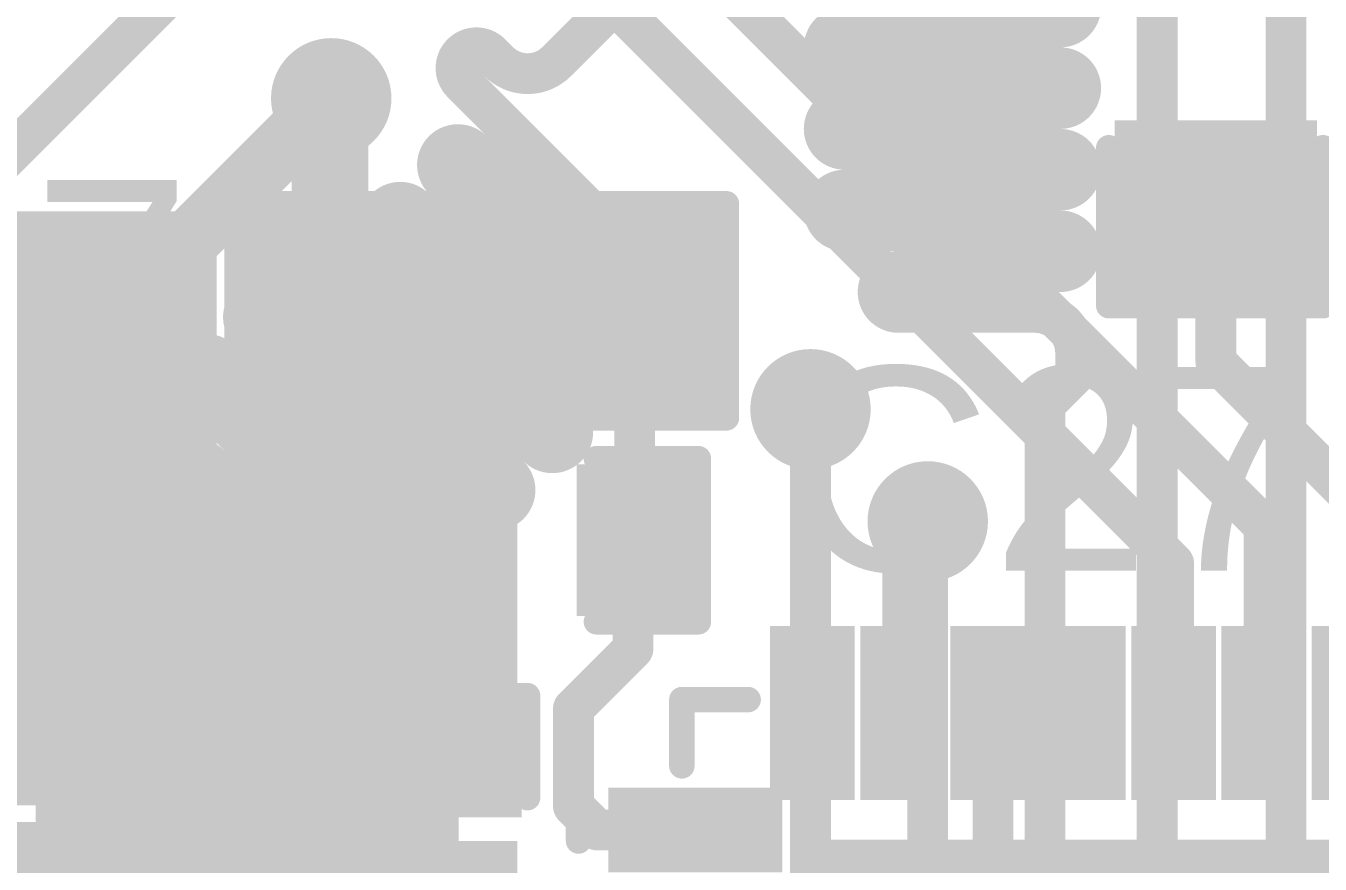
# Model space of a CAD drawing. Header units: millimetres. Extents: x -0.43 to 2.06, y -0.4 to 2.49.
# Drawn here: x 0.5691 to 0.823, y 1.8188 to 1.9832 of the extents above; entities that cross this region are included whole.
import ezdxf

# ---------------------------------------------------------------- set-up
doc = ezdxf.new("R2010")
doc.units = ezdxf.units.MM
doc.header["$MEASUREMENT"] = 0
for name, color, linetype in [('BottomLayer', 5, 'Continuous'), ('TopLayer', 1, 'Continuous'), ('TopOverlay', 2, 'Continuous'), ('TopPaste', 8, 'Continuous'), ('TopSolder', 216, 'Continuous'), ('ViaHoleLayer', 16, 'Continuous')]:
    doc.layers.add(name, color=color, linetype=linetype)
doc.styles.add('Arial', font='', dxfattribs={"height": 0.2})
doc.styles.get('Arial').set_extended_font_data('Arial')

# ---------------------------------------------------------------- blocks, each defined once
blk = doc.blocks.new('QFN_28_EP_4X4__55')
at = {"layer": 'TopLayer'}
for points in [[(-0.04882, 0.08919), (-0.04882, 0.06301), (-0.05748, 0.06301), (-0.05748, 0.08919)], [(-0.0311, 0.08919), (-0.0311, 0.06301), (-0.03976, 0.06301), (-0.03976, 0.08919)], [(-0.01339, 0.08919), (-0.01339, 0.06301), (-0.02205, 0.06301), (-0.02205, 0.08919)], [(0.00433, 0.08919), (0.00433, 0.06301), (-0.00433, 0.06301), (-0.00433, 0.08919)], [(0.02205, 0.08919), (0.02205, 0.06301), (0.01339, 0.06301), (0.01339, 0.08919)], [(0.03976, 0.08919), (0.03976, 0.06301), (0.0311, 0.06301), (0.0311, 0.08919)], [(0.05748, 0.08919), (0.05748, 0.06301), (0.04882, 0.06301), (0.04882, 0.08919)], [(-0.08919, 0.05748), (-0.06301, 0.05748), (-0.06301, 0.04882), (-0.08919, 0.04882)], [(0.06301, 0.05748), (0.08919, 0.05748), (0.08919, 0.04882), (0.06301, 0.04882)], [(-0.04724, -0.04724), (-0.04724, 0.04724), (0.04724, 0.04724), (0.04724, -0.04724)], [(-0.08919, 0.03976), (-0.06301, 0.03976), (-0.06301, 0.0311), (-0.08919, 0.0311)], [(0.06301, 0.03976), (0.08919, 0.03976), (0.08919, 0.0311), (0.06301, 0.0311)], [(-0.08919, 0.02205), (-0.06301, 0.02205), (-0.06301, 0.01339), (-0.08919, 0.01339)], [(0.06301, 0.02205), (0.08919, 0.02205), (0.08919, 0.01339), (0.06301, 0.01339)], [(-0.08919, 0.00433), (-0.06301, 0.00433), (-0.06301, -0.00433), (-0.08919, -0.00433)], [(0.06301, 0.00433), (0.08919, 0.00433), (0.08919, -0.00433), (0.06301, -0.00433)], [(-0.08919, -0.01339), (-0.06301, -0.01339), (-0.06301, -0.02205), (-0.08919, -0.02205)], [(0.06301, -0.01339), (0.08919, -0.01339), (0.08919, -0.02205), (0.06301, -0.02205)], [(-0.08919, -0.0311), (-0.06301, -0.0311), (-0.06301, -0.03976), (-0.08919, -0.03976)], [(0.06301, -0.0311), (0.08919, -0.0311), (0.08919, -0.03976), (0.06301, -0.03976)], [(-0.08919, -0.04882), (-0.06301, -0.04882), (-0.06301, -0.05748), (-0.08919, -0.05748)], [(0.06301, -0.04882), (0.08919, -0.04882), (0.08919, -0.05748), (0.06301, -0.05748)], [(-0.05748, -0.08919), (-0.05748, -0.06301), (-0.04882, -0.06301), (-0.04882, -0.08919)], [(-0.03976, -0.08919), (-0.03976, -0.06301), (-0.0311, -0.06301), (-0.0311, -0.08919)], [(-0.02205, -0.08919), (-0.02205, -0.06301), (-0.01339, -0.06301), (-0.01339, -0.08919)], [(-0.00433, -0.08919), (-0.00433, -0.06301), (0.00433, -0.06301), (0.00433, -0.08919)], [(0.01339, -0.08919), (0.01339, -0.06301), (0.02205, -0.06301), (0.02205, -0.08919)], [(0.0311, -0.08919), (0.0311, -0.06301), (0.03976, -0.06301), (0.03976, -0.08919)], [(0.04882, -0.08919), (0.04882, -0.06301), (0.05748, -0.06301), (0.05748, -0.08919)]]:
    blk.add_hatch(color=1, dxfattribs=at).paths.add_polyline_path(points)
at = {"layer": 'TopPaste'}
for points in [[(-0.04882, 0.08919), (-0.04882, 0.06301), (-0.05748, 0.06301), (-0.05748, 0.08919)], [(-0.0311, 0.08919), (-0.0311, 0.06301), (-0.03976, 0.06301), (-0.03976, 0.08919)], [(-0.01339, 0.08919), (-0.01339, 0.06301), (-0.02205, 0.06301), (-0.02205, 0.08919)], [(0.00433, 0.08919), (0.00433, 0.06301), (-0.00433, 0.06301), (-0.00433, 0.08919)], [(0.02205, 0.08919), (0.02205, 0.06301), (0.01339, 0.06301), (0.01339, 0.08919)], [(0.03976, 0.08919), (0.03976, 0.06301), (0.0311, 0.06301), (0.0311, 0.08919)], [(0.05748, 0.08919), (0.05748, 0.06301), (0.04882, 0.06301), (0.04882, 0.08919)], [(-0.08919, 0.05748), (-0.06301, 0.05748), (-0.06301, 0.04882), (-0.08919, 0.04882)], [(0.06301, 0.05748), (0.08919, 0.05748), (0.08919, 0.04882), (0.06301, 0.04882)], [(-0.04724, -0.04724), (-0.04724, 0.04724), (0.04724, 0.04724), (0.04724, -0.04724)], [(-0.08919, 0.03976), (-0.06301, 0.03976), (-0.06301, 0.0311), (-0.08919, 0.0311)], [(0.06301, 0.03976), (0.08919, 0.03976), (0.08919, 0.0311), (0.06301, 0.0311)], [(-0.08919, 0.02205), (-0.06301, 0.02205), (-0.06301, 0.01339), (-0.08919, 0.01339)], [(0.06301, 0.02205), (0.08919, 0.02205), (0.08919, 0.01339), (0.06301, 0.01339)], [(-0.08919, 0.00433), (-0.06301, 0.00433), (-0.06301, -0.00433), (-0.08919, -0.00433)], [(0.06301, 0.00433), (0.08919, 0.00433), (0.08919, -0.00433), (0.06301, -0.00433)], [(-0.08919, -0.01339), (-0.06301, -0.01339), (-0.06301, -0.02205), (-0.08919, -0.02205)], [(0.06301, -0.01339), (0.08919, -0.01339), (0.08919, -0.02205), (0.06301, -0.02205)], [(-0.08919, -0.0311), (-0.06301, -0.0311), (-0.06301, -0.03976), (-0.08919, -0.03976)], [(0.06301, -0.0311), (0.08919, -0.0311), (0.08919, -0.03976), (0.06301, -0.03976)], [(-0.08919, -0.04882), (-0.06301, -0.04882), (-0.06301, -0.05748), (-0.08919, -0.05748)], [(0.06301, -0.04882), (0.08919, -0.04882), (0.08919, -0.05748), (0.06301, -0.05748)], [(-0.05748, -0.08919), (-0.05748, -0.06301), (-0.04882, -0.06301), (-0.04882, -0.08919)], [(-0.03976, -0.08919), (-0.03976, -0.06301), (-0.0311, -0.06301), (-0.0311, -0.08919)], [(-0.02205, -0.08919), (-0.02205, -0.06301), (-0.01339, -0.06301), (-0.01339, -0.08919)], [(-0.00433, -0.08919), (-0.00433, -0.06301), (0.00433, -0.06301), (0.00433, -0.08919)], [(0.01339, -0.08919), (0.01339, -0.06301), (0.02205, -0.06301), (0.02205, -0.08919)], [(0.0311, -0.08919), (0.0311, -0.06301), (0.03976, -0.06301), (0.03976, -0.08919)], [(0.04882, -0.08919), (0.04882, -0.06301), (0.05748, -0.06301), (0.05748, -0.08919)]]:
    blk.add_hatch(color=8, dxfattribs=at).paths.add_polyline_path(points)
at = {"layer": 'TopSolder'}
for points in [[(-0.04482, 0.09319), (-0.04482, 0.05901), (-0.06148, 0.05901), (-0.06148, 0.09319)], [(-0.0271, 0.09319), (-0.0271, 0.05901), (-0.04376, 0.05901), (-0.04376, 0.09319)], [(-0.00939, 0.09319), (-0.00939, 0.05901), (-0.02605, 0.05901), (-0.02605, 0.09319)], [(0.00833, 0.09319), (0.00833, 0.05901), (-0.00833, 0.05901), (-0.00833, 0.09319)], [(0.02605, 0.09319), (0.02605, 0.05901), (0.00939, 0.05901), (0.00939, 0.09319)], [(0.04376, 0.09319), (0.04376, 0.05901), (0.0271, 0.05901), (0.0271, 0.09319)], [(0.06148, 0.09319), (0.06148, 0.05901), (0.04482, 0.05901), (0.04482, 0.09319)], [(-0.09319, 0.06148), (-0.05901, 0.06148), (-0.05901, 0.04482), (-0.09319, 0.04482)], [(0.05901, 0.06148), (0.09319, 0.06148), (0.09319, 0.04482), (0.05901, 0.04482)], [(-0.05124, -0.05124), (-0.05124, 0.05124), (0.05124, 0.05124), (0.05124, -0.05124)], [(-0.09319, 0.04376), (-0.05901, 0.04376), (-0.05901, 0.0271), (-0.09319, 0.0271)], [(0.05901, 0.04376), (0.09319, 0.04376), (0.09319, 0.0271), (0.05901, 0.0271)], [(-0.09319, 0.02605), (-0.05901, 0.02605), (-0.05901, 0.00939), (-0.09319, 0.00939)], [(0.05901, 0.02605), (0.09319, 0.02605), (0.09319, 0.00939), (0.05901, 0.00939)], [(-0.09319, 0.00833), (-0.05901, 0.00833), (-0.05901, -0.00833), (-0.09319, -0.00833)], [(0.05901, 0.00833), (0.09319, 0.00833), (0.09319, -0.00833), (0.05901, -0.00833)], [(-0.09319, -0.00939), (-0.05901, -0.00939), (-0.05901, -0.02605), (-0.09319, -0.02605)], [(0.05901, -0.00939), (0.09319, -0.00939), (0.09319, -0.02605), (0.05901, -0.02605)], [(-0.09319, -0.0271), (-0.05901, -0.0271), (-0.05901, -0.04376), (-0.09319, -0.04376)], [(0.05901, -0.0271), (0.09319, -0.0271), (0.09319, -0.04376), (0.05901, -0.04376)], [(-0.09319, -0.04482), (-0.05901, -0.04482), (-0.05901, -0.06148), (-0.09319, -0.06148)], [(0.05901, -0.04482), (0.09319, -0.04482), (0.09319, -0.06148), (0.05901, -0.06148)], [(-0.06148, -0.09319), (-0.06148, -0.05901), (-0.04482, -0.05901), (-0.04482, -0.09319)], [(-0.04376, -0.09319), (-0.04376, -0.05901), (-0.0271, -0.05901), (-0.0271, -0.09319)], [(-0.02605, -0.09319), (-0.02605, -0.05901), (-0.00939, -0.05901), (-0.00939, -0.09319)], [(-0.00833, -0.09319), (-0.00833, -0.05901), (0.00833, -0.05901), (0.00833, -0.09319)], [(0.00939, -0.09319), (0.00939, -0.05901), (0.02605, -0.05901), (0.02605, -0.09319)], [(0.0271, -0.09319), (0.0271, -0.05901), (0.04376, -0.05901), (0.04376, -0.09319)], [(0.04482, -0.09319), (0.04482, -0.05901), (0.06148, -0.05901), (0.06148, -0.09319)]]:
    blk.add_hatch(color=216, dxfattribs=at).paths.add_polyline_path(points)
at = {"layer": 'TopOverlay', "const_width": 0.005}
for points in [[(-0.07874, 0.06574), (-0.07874, 0.07874)], [(-0.07874, 0.07874), (-0.06574, 0.07874)], [(0.06574, 0.07874), (0.07874, 0.07874)], [(0.07874, 0.06574), (0.07874, 0.07874)], [(-0.099, 0.051), (-0.099, 0.057)], [(-0.099, 0.057), (-0.096, 0.054)], [(-0.099, 0.051), (-0.096, 0.054)], [(-0.07874, -0.07874), (-0.07874, -0.06574)], [(0.07874, -0.07874), (0.07874, -0.06574)], [(-0.07874, -0.07874), (-0.06574, -0.07874)], [(0.06574, -0.07874), (0.07874, -0.07874)]]:
    blk.add_lwpolyline(points, dxfattribs=at)
at = {"layer": 'TopOverlay', "const_width": 0.0025}
for points in [[(-0.07999, 0.07874, 1), (-0.07749, 0.07874, 1)], [(-0.07999, 0.07874, 1), (-0.07749, 0.07874, 1)], [(-0.06699, 0.07874, 1), (-0.06449, 0.07874, 1)], [(0.06449, 0.07874, 1), (0.06699, 0.07874, 1)], [(0.07749, 0.07874, 1), (0.07999, 0.07874, 1)], [(0.07749, 0.07874, 1), (0.07999, 0.07874, 1)], [(-0.07999, 0.06574, 1), (-0.07749, 0.06574, 1)], [(0.07749, 0.06574, 1), (0.07999, 0.06574, 1)], [(-0.10025, 0.057, 1), (-0.09775, 0.057, 1)], [(-0.10025, 0.057, 1), (-0.09775, 0.057, 1)], [(-0.09725, 0.054, 1), (-0.09475, 0.054, 1)], [(-0.09725, 0.054, 1), (-0.09475, 0.054, 1)], [(-0.10025, 0.051, 1), (-0.09775, 0.051, 1)], [(-0.10025, 0.051, 1), (-0.09775, 0.051, 1)], [(-0.07999, -0.06574, 1), (-0.07749, -0.06574, 1)], [(0.07749, -0.06574, 1), (0.07999, -0.06574, 1)], [(-0.07999, -0.07874, 1), (-0.07749, -0.07874, 1)], [(-0.07999, -0.07874, 1), (-0.07749, -0.07874, 1)], [(-0.06699, -0.07874, 1), (-0.06449, -0.07874, 1)], [(0.06449, -0.07874, 1), (0.06699, -0.07874, 1)], [(0.07749, -0.07874, 1), (0.07999, -0.07874, 1)], [(0.07749, -0.07874, 1), (0.07999, -0.07874, 1)]]:
    blk.add_lwpolyline(points, format="xyb", close=True, dxfattribs=at)
blk = doc.blocks.new('RES_0603_78')
at = {"layer": 'TopLayer'}
for points in [[(-0.015, 0.0175), (-0.015, -0.0175), (-0.045, -0.0175), (-0.045, 0.0175)], [(0.045, 0.0175), (0.045, -0.0175), (0.015, -0.0175), (0.015, 0.0175)]]:
    blk.add_hatch(color=1, dxfattribs=at).paths.add_polyline_path(points)
at = {"layer": 'TopPaste'}
for points in [[(-0.015, 0.0175), (-0.015, -0.0175), (-0.045, -0.0175), (-0.045, 0.0175)], [(0.045, 0.0175), (0.045, -0.0175), (0.015, -0.0175), (0.015, 0.0175)]]:
    blk.add_hatch(color=8, dxfattribs=at).paths.add_polyline_path(points)
at = {"layer": 'TopSolder'}
for points in [[(-0.011, 0.0215), (-0.011, -0.0215), (-0.049, -0.0215), (-0.049, 0.0215)], [(0.049, 0.0215), (0.049, -0.0215), (0.011, -0.0215), (0.011, 0.0215)]]:
    blk.add_hatch(color=216, dxfattribs=at).paths.add_polyline_path(points)
at = {"layer": 'TopOverlay', "const_width": 0.005}
for points in [[(0.048, 0.021), (-0.048, 0.021)], [(-0.048, 0.021), (-0.048, -0.021)], [(0.048, 0.021), (0.048, -0.021)], [(0.048, -0.021), (-0.048, -0.021)]]:
    blk.add_lwpolyline(points, dxfattribs=at)
at = {"layer": 'TopOverlay', "const_width": 0.0025}
for points in [[(-0.04925, 0.021, 1), (-0.04675, 0.021, 1)], [(-0.04925, 0.021, 1), (-0.04675, 0.021, 1)], [(0.04675, 0.021, 1), (0.04925, 0.021, 1)], [(0.04675, 0.021, 1), (0.04925, 0.021, 1)], [(-0.04925, -0.021, 1), (-0.04675, -0.021, 1)], [(-0.04925, -0.021, 1), (-0.04675, -0.021, 1)], [(0.04675, -0.021, 1), (0.04925, -0.021, 1)], [(0.04675, -0.021, 1), (0.04925, -0.021, 1)]]:
    blk.add_lwpolyline(points, format="xyb", close=True, dxfattribs=at)
blk = doc.blocks.new('IND_0603__1608_METRIC__99')
at = {"layer": 'TopLayer'}
for points in [[(-0.03937, 0.01575), (-0.01575, 0.01575), (-0.01575, -0.01575), (-0.03937, -0.01575)], [(0.01575, 0.01575), (0.03937, 0.01575), (0.03937, -0.01575), (0.01575, -0.01575)]]:
    blk.add_hatch(color=1, dxfattribs=at).paths.add_polyline_path(points)
at = {"layer": 'TopPaste'}
for points in [[(-0.03937, 0.01575), (-0.01575, 0.01575), (-0.01575, -0.01575), (-0.03937, -0.01575)], [(0.01575, 0.01575), (0.03937, 0.01575), (0.03937, -0.01575), (0.01575, -0.01575)]]:
    blk.add_hatch(color=8, dxfattribs=at).paths.add_polyline_path(points)
at = {"layer": 'TopSolder'}
for points in [[(-0.04337, 0.01975), (-0.01175, 0.01975), (-0.01175, -0.01975), (-0.04337, -0.01975)], [(0.01175, 0.01975), (0.04337, 0.01975), (0.04337, -0.01975), (0.01175, -0.01975)]]:
    blk.add_hatch(color=216, dxfattribs=at).paths.add_polyline_path(points)
at = {"layer": 'TopOverlay', "const_width": 0.005}
for points in [[(-0.008, 0.018), (0.009, 0.018)], [(-0.008, -0.018), (0.009, -0.018)]]:
    blk.add_lwpolyline(points, dxfattribs=at)
at = {"layer": 'TopOverlay', "const_width": 0.0025}
for points in [[(-0.00925, 0.018, 1), (-0.00675, 0.018, 1)], [(0.00775, 0.018, 1), (0.01025, 0.018, 1)], [(-0.00925, -0.018, 1), (-0.00675, -0.018, 1)], [(0.00775, -0.018, 1), (0.01025, -0.018, 1)]]:
    blk.add_lwpolyline(points, format="xyb", close=True, dxfattribs=at)
blk = doc.blocks.new('CAP_0603_127')
at = {"layer": 'TopLayer'}
for points in [[(-0.015, 0.0175), (-0.015, -0.0175), (-0.045, -0.0175), (-0.045, 0.0175)], [(0.045, 0.0175), (0.045, -0.0175), (0.015, -0.0175), (0.015, 0.0175)]]:
    blk.add_hatch(color=1, dxfattribs=at).paths.add_polyline_path(points)
at = {"layer": 'TopPaste'}
for points in [[(-0.015, 0.0175), (-0.015, -0.0175), (-0.045, -0.0175), (-0.045, 0.0175)], [(0.045, 0.0175), (0.045, -0.0175), (0.015, -0.0175), (0.015, 0.0175)]]:
    blk.add_hatch(color=8, dxfattribs=at).paths.add_polyline_path(points)
at = {"layer": 'TopSolder'}
for points in [[(-0.01264, 0.01986), (-0.01264, -0.01986), (-0.04736, -0.01986), (-0.04736, 0.01986)], [(0.04736, 0.01986), (0.04736, -0.01986), (0.01264, -0.01986), (0.01264, 0.01986)]]:
    blk.add_hatch(color=216, dxfattribs=at).paths.add_polyline_path(points)
at = {"layer": 'TopOverlay', "const_width": 0.005}
for points in [[(-0.049, 0.021), (-0.049, -0.021)], [(-0.049, 0.021), (-0.018, 0.021)], [(0.018, 0.021), (0.049, 0.021)], [(0.049, 0.021), (0.049, -0.021)], [(-0.049, -0.021), (-0.018, -0.021)], [(0.018, -0.021), (0.049, -0.021)]]:
    blk.add_lwpolyline(points, dxfattribs=at)
at = {"layer": 'TopOverlay', "const_width": 0.0025}
for points in [[(-0.05025, 0.021, 1), (-0.04775, 0.021, 1)], [(-0.05025, 0.021, 1), (-0.04775, 0.021, 1)], [(-0.01925, 0.021, 1), (-0.01675, 0.021, 1)], [(0.01675, 0.021, 1), (0.01925, 0.021, 1)], [(0.04775, 0.021, 1), (0.05025, 0.021, 1)], [(0.04775, 0.021, 1), (0.05025, 0.021, 1)], [(-0.05025, -0.021, 1), (-0.04775, -0.021, 1)], [(-0.05025, -0.021, 1), (-0.04775, -0.021, 1)], [(-0.01925, -0.021, 1), (-0.01675, -0.021, 1)], [(0.01675, -0.021, 1), (0.01925, -0.021, 1)], [(0.04775, -0.021, 1), (0.05025, -0.021, 1)], [(0.04775, -0.021, 1), (0.05025, -0.021, 1)]]:
    blk.add_lwpolyline(points, format="xyb", close=True, dxfattribs=at)
blk = doc.blocks.new('CAP_0402_132')
at = {"layer": 'TopLayer'}
for points in [[(-0.0275, -0.0125), (-0.0275, 0.0125), (-0.0095, 0.0125), (-0.0095, -0.0125)], [(0.0095, -0.0125), (0.0095, 0.0125), (0.0275, 0.0125), (0.0275, -0.0125)]]:
    blk.add_hatch(color=1, dxfattribs=at).paths.add_polyline_path(points)
at = {"layer": 'TopPaste'}
for points in [[(-0.0275, -0.0125), (-0.0275, 0.0125), (-0.0095, 0.0125), (-0.0095, -0.0125)], [(0.0095, -0.0125), (0.0095, 0.0125), (0.0275, 0.0125), (0.0275, -0.0125)]]:
    blk.add_hatch(color=8, dxfattribs=at).paths.add_polyline_path(points)
at = {"layer": 'TopSolder'}
for points in [[(-0.02986, -0.01486), (-0.02986, 0.01486), (-0.00714, 0.01486), (-0.00714, -0.01486)], [(0.00714, -0.01486), (0.00714, 0.01486), (0.02986, 0.01486), (0.02986, -0.01486)]]:
    blk.add_hatch(color=216, dxfattribs=at).paths.add_polyline_path(points)
at = {"layer": 'TopOverlay', "const_width": 0.005}
for points in [[(-0.031, 0.016), (-0.031, -0.016)], [(-0.011, 0.016), (-0.031, 0.016)], [(0.031, 0.016), (0.011, 0.016)], [(0.031, 0.016), (0.031, -0.016)], [(-0.011, -0.016), (-0.031, -0.016)], [(0.031, -0.016), (0.011, -0.016)]]:
    blk.add_lwpolyline(points, dxfattribs=at)
at = {"layer": 'TopOverlay', "const_width": 0.0025}
for points in [[(-0.03225, 0.016, 1), (-0.02975, 0.016, 1)], [(-0.03225, 0.016, 1), (-0.02975, 0.016, 1)], [(-0.01225, 0.016, 1), (-0.00975, 0.016, 1)], [(0.00975, 0.016, 1), (0.01225, 0.016, 1)], [(0.02975, 0.016, 1), (0.03225, 0.016, 1)], [(0.02975, 0.016, 1), (0.03225, 0.016, 1)], [(-0.03225, -0.016, 1), (-0.02975, -0.016, 1)], [(-0.03225, -0.016, 1), (-0.02975, -0.016, 1)], [(-0.01225, -0.016, 1), (-0.00975, -0.016, 1)], [(0.00975, -0.016, 1), (0.01225, -0.016, 1)], [(0.02975, -0.016, 1), (0.03225, -0.016, 1)], [(0.02975, -0.016, 1), (0.03225, -0.016, 1)]]:
    blk.add_lwpolyline(points, format="xyb", close=True, dxfattribs=at)
blk = doc.blocks.new('CAP_0402_134')
at = {"layer": 'TopLayer'}
for points in [[(-0.0275, -0.0125), (-0.0275, 0.0125), (-0.0095, 0.0125), (-0.0095, -0.0125)], [(0.0095, -0.0125), (0.0095, 0.0125), (0.0275, 0.0125), (0.0275, -0.0125)]]:
    blk.add_hatch(color=1, dxfattribs=at).paths.add_polyline_path(points)
at = {"layer": 'TopPaste'}
for points in [[(-0.0275, -0.0125), (-0.0275, 0.0125), (-0.0095, 0.0125), (-0.0095, -0.0125)], [(0.0095, -0.0125), (0.0095, 0.0125), (0.0275, 0.0125), (0.0275, -0.0125)]]:
    blk.add_hatch(color=8, dxfattribs=at).paths.add_polyline_path(points)
at = {"layer": 'TopSolder'}
for points in [[(-0.02986, -0.01486), (-0.02986, 0.01486), (-0.00714, 0.01486), (-0.00714, -0.01486)], [(0.00714, -0.01486), (0.00714, 0.01486), (0.02986, 0.01486), (0.02986, -0.01486)]]:
    blk.add_hatch(color=216, dxfattribs=at).paths.add_polyline_path(points)
at = {"layer": 'TopOverlay', "const_width": 0.005}
for points in [[(-0.031, -0.016), (-0.031, 0.016)], [(-0.011, 0.016), (-0.031, 0.016)], [(0.031, 0.016), (0.011, 0.016)], [(0.031, -0.016), (0.031, 0.016)], [(-0.011, -0.016), (-0.031, -0.016)], [(0.031, -0.016), (0.011, -0.016)]]:
    blk.add_lwpolyline(points, dxfattribs=at)
at = {"layer": 'TopOverlay', "const_width": 0.0025}
for points in [[(-0.03225, 0.016, 1), (-0.02975, 0.016, 1)], [(-0.03225, 0.016, 1), (-0.02975, 0.016, 1)], [(-0.01225, 0.016, 1), (-0.00975, 0.016, 1)], [(0.00975, 0.016, 1), (0.01225, 0.016, 1)], [(0.02975, 0.016, 1), (0.03225, 0.016, 1)], [(0.02975, 0.016, 1), (0.03225, 0.016, 1)], [(-0.03225, -0.016, 1), (-0.02975, -0.016, 1)], [(-0.03225, -0.016, 1), (-0.02975, -0.016, 1)], [(-0.01225, -0.016, 1), (-0.00975, -0.016, 1)], [(0.00975, -0.016, 1), (0.01225, -0.016, 1)], [(0.02975, -0.016, 1), (0.03225, -0.016, 1)], [(0.02975, -0.016, 1), (0.03225, -0.016, 1)]]:
    blk.add_lwpolyline(points, format="xyb", close=True, dxfattribs=at)
blk = doc.blocks.new('CAP_0603_135')
at = {"layer": 'TopLayer'}
for points in [[(-0.015, 0.0175), (-0.015, -0.0175), (-0.045, -0.0175), (-0.045, 0.0175)], [(0.045, 0.0175), (0.045, -0.0175), (0.015, -0.0175), (0.015, 0.0175)]]:
    blk.add_hatch(color=1, dxfattribs=at).paths.add_polyline_path(points)
at = {"layer": 'TopPaste'}
for points in [[(-0.015, 0.0175), (-0.015, -0.0175), (-0.045, -0.0175), (-0.045, 0.0175)], [(0.045, 0.0175), (0.045, -0.0175), (0.015, -0.0175), (0.015, 0.0175)]]:
    blk.add_hatch(color=8, dxfattribs=at).paths.add_polyline_path(points)
at = {"layer": 'TopSolder'}
for points in [[(-0.01264, 0.01986), (-0.01264, -0.01986), (-0.04736, -0.01986), (-0.04736, 0.01986)], [(0.04736, 0.01986), (0.04736, -0.01986), (0.01264, -0.01986), (0.01264, 0.01986)]]:
    blk.add_hatch(color=216, dxfattribs=at).paths.add_polyline_path(points)
at = {"layer": 'TopOverlay', "const_width": 0.005}
for points in [[(-0.049, -0.021), (-0.049, 0.021)], [(-0.018, 0.021), (-0.049, 0.021)], [(0.049, 0.021), (0.018, 0.021)], [(0.049, -0.021), (0.049, 0.021)], [(-0.018, -0.021), (-0.049, -0.021)], [(0.049, -0.021), (0.018, -0.021)]]:
    blk.add_lwpolyline(points, dxfattribs=at)
at = {"layer": 'TopOverlay', "const_width": 0.0025}
for points in [[(-0.05025, 0.021, 1), (-0.04775, 0.021, 1)], [(-0.05025, 0.021, 1), (-0.04775, 0.021, 1)], [(-0.01925, 0.021, 1), (-0.01675, 0.021, 1)], [(0.01675, 0.021, 1), (0.01925, 0.021, 1)], [(0.04775, 0.021, 1), (0.05025, 0.021, 1)], [(0.04775, 0.021, 1), (0.05025, 0.021, 1)], [(-0.05025, -0.021, 1), (-0.04775, -0.021, 1)], [(-0.05025, -0.021, 1), (-0.04775, -0.021, 1)], [(-0.01925, -0.021, 1), (-0.01675, -0.021, 1)], [(0.01675, -0.021, 1), (0.01925, -0.021, 1)], [(0.04775, -0.021, 1), (0.05025, -0.021, 1)], [(0.04775, -0.021, 1), (0.05025, -0.021, 1)]]:
    blk.add_lwpolyline(points, format="xyb", close=True, dxfattribs=at)

msp = doc.modelspace()

# ---------------------------------------------------------------- hatches: boundary and pattern name
at = {"layer": 'BottomLayer'}
h = msp.add_hatch(color=5, dxfattribs=at)
edge = h.paths.add_edge_path()
edge.add_arc((0.629, 1.969), 0.01181, 0, 360)
h = msp.add_hatch(color=5, dxfattribs=at)
edge = h.paths.add_edge_path()
edge.add_arc((0.723, 1.908), 0.01181, 0, 360)
h = msp.add_hatch(color=5, dxfattribs=at)
edge = h.paths.add_edge_path()
edge.add_arc((0.746, 1.886), 0.01181, 0, 360)
msp.add_hatch(color=5, dxfattribs=at).paths.add_polyline_path([(0.571, 1.541), (0.654, 1.541), (0.654, 1.857), (0.571, 1.857)])
h = msp.add_hatch(color=5, dxfattribs=at)
edge = h.paths.add_edge_path()
edge.add_arc((0.625, 1.843), 0.01181, 0, 360)
at = {"layer": 'TopLayer'}
h = msp.add_hatch(color=1, dxfattribs=at)
edge = h.paths.add_edge_path()
edge.add_arc((0.629, 1.969), 0.01181, 0, 360)
for points in [[(0.60651, 1.831), (0.60651, 1.94686), (0.54086, 1.94686), (0.54086, 1.831)], [(0.54851, 1.83031), (0.66551, 1.83031), (0.66551, 1.89831), (0.54851, 1.89831)], [(0.547, 1.78531), (0.66551, 1.78531), (0.66551, 1.82331), (0.547, 1.82331)]]:
    msp.add_hatch(color=1, dxfattribs=at).paths.add_polyline_path(points)
h = msp.add_hatch(color=1, dxfattribs=at)
edge = h.paths.add_edge_path()
edge.add_arc((0.723, 1.908), 0.01181, 0, 360)
h = msp.add_hatch(color=1, dxfattribs=at)
edge = h.paths.add_edge_path()
edge.add_arc((0.746, 1.886), 0.01181, 0, 360)
h = msp.add_hatch(color=1, dxfattribs=at)
edge = h.paths.add_edge_path()
edge.add_arc((0.625, 1.843), 0.01181, 0, 360)
at = {"layer": 'ViaHoleLayer'}
h = msp.add_hatch(color=16, dxfattribs=at)
edge = h.paths.add_edge_path()
edge.add_arc((0.629, 1.969), 0.00591, 0, 360)
h = msp.add_hatch(color=16, dxfattribs=at)
edge = h.paths.add_edge_path()
edge.add_arc((0.723, 1.908), 0.00591, 0, 360)
h = msp.add_hatch(color=16, dxfattribs=at)
edge = h.paths.add_edge_path()
edge.add_arc((0.746, 1.886), 0.00591, 0, 360)
h = msp.add_hatch(color=16, dxfattribs=at)
edge = h.paths.add_edge_path()
edge.add_arc((0.625, 1.843), 0.00591, 0, 360)

# ---------------------------------------------------------------- linework, layer by layer
at = {"layer": 'BottomLayer'}
for points, const_width in [([(0.791, 1.223), (0.791, 2.185)], 0.008), ([(0.81625, 1.15275), (0.81625, 2.10625)], 0.008), ([(0.403, 1.795), (0.664, 2.056)], 0.008), ([(0.67318, 1.97618), (0.6845, 1.9875)], 0.008), ([(0.72969, 1.983), (0.772, 1.983)], 0.008), ([(0.65464, 1.97775), (0.65464, 1.97775)], 0.008), ([(0.6603, 1.97775), (0.66187, 1.97618)], 0.008), ([(0.6603, 1.97775), (0.6603, 1.97775)], 0.008), ([(0.66187, 1.97618), (0.66187, 1.97618)], 0.008), ([(0.72969, 1.975), (0.772, 1.975)], 0.008), ([(0.433, 1.773), (0.629, 1.969)], 0.012), ([(0.629, 1.969), (0.629, 1.969)], 0.012), ([(0.65464, 1.9721), (0.65464, 1.9721)], 0.008), ([(0.65464, 1.9721), (0.69782, 1.92892)], 0.008), ([(0.72969, 1.967), (0.772, 1.967)], 0.008), ([(0.65101, 1.95875), (0.65101, 1.95875)], 0.008), ([(0.65667, 1.95875), (0.69216, 1.92326)], 0.008), ([(0.65667, 1.95875), (0.65667, 1.95875)], 0.008), ([(0.72969, 1.959), (0.772, 1.959)], 0.008), ([(0.65101, 1.9531), (0.65101, 1.9531)], 0.008), ([(0.65101, 1.9531), (0.6865, 1.91761)], 0.008), ([(0.72969, 1.951), (0.772, 1.951)], 0.008), ([(0.64536, 1.94744), (0.68085, 1.91195)], 0.008), ([(0.64536, 1.94744), (0.64536, 1.94744)], 0.008), ([(0.72969, 1.943), (0.772, 1.943)], 0.008), ([(0.6397, 1.94178), (0.6397, 1.94178)], 0.008), ([(0.6397, 1.94178), (0.67519, 1.90629)], 0.008), ([(0.62993, 1.94023), (0.66953, 1.90064)], 0.008), ([(0.62993, 1.94023), (0.62993, 1.94023)], 0.008), ([(0.62428, 1.93458), (0.62428, 1.93458)], 0.008), ([(0.62428, 1.93458), (0.66388, 1.89498)], 0.008), ([(0.74026, 1.935), (0.772, 1.935)], 0.008), ([(0.61862, 1.92892), (0.65822, 1.88932)], 0.008), ([(0.61862, 1.92892), (0.61862, 1.92892)], 0.008), ([(0.69782, 1.92892), (0.69782, 1.92892)], 0.008), ([(0.74026, 1.927), (0.767, 1.927)], 0.008), ([(0.61296, 1.92326), (0.61296, 1.92326)], 0.008), ([(0.61296, 1.92326), (0.65256, 1.88366)], 0.008), ([(0.69216, 1.92326), (0.69216, 1.92326)], 0.008), ([(0.60731, 1.91761), (0.6469, 1.87801)], 0.008), ([(0.60731, 1.91761), (0.60731, 1.91761)], 0.008), ([(0.6865, 1.91761), (0.6865, 1.91761)], 0.008), ([(0.775, 1.915), (0.775, 1.919)], 0.008), ([(0.769, 1.909), (0.775, 1.915)], 0.008), ([(0.60165, 1.91195), (0.60165, 1.91195)], 0.008), ([(0.60165, 1.91195), (0.63711, 1.87649)], 0.008), ([(0.68085, 1.91195), (0.68085, 1.91195)], 0.008), ([(0.6865, 1.91195), (0.6865, 1.91195)], 0.008), ([(0.723, 1.246), (0.723, 1.908)], 0.008), ([(0.769, 1.241), (0.769, 1.909)], 0.008), ([(0.67519, 1.90629), (0.67519, 1.90629)], 0.008), ([(0.66953, 1.90064), (0.66953, 1.90064)], 0.008), ([(0.67519, 1.90064), (0.67519, 1.90064)], 0.008), ([(0.5855, 1.8885), (0.59399, 1.89699)], 0.008), ([(0.60529, 1.89699), (0.63143, 1.87085)], 0.008), ([(0.66387, 1.89498), (0.66388, 1.89498)], 0.008), ([(0.56, 1.863), (0.5855, 1.8885)], 0.008), ([(0.65822, 1.88932), (0.65822, 1.88932)], 0.008), ([(0.66387, 1.88932), (0.66388, 1.88932)], 0.008), ([(0.746, 1.259), (0.746, 1.886)], 0.008), ([(0.65256, 1.88366), (0.65256, 1.88366)], 0.008), ([(0.6469, 1.87801), (0.6469, 1.87801)], 0.008), ([(0.65256, 1.87801), (0.65256, 1.87801)], 0.008), ([(0.63711, 1.87649), (0.63711, 1.87649)], 0.008), ([(0.63146, 1.87083), (0.63146, 1.87083)], 0.008), ([(0.63711, 1.87083), (0.63711, 1.87083)], 0.008)]:
    msp.add_lwpolyline(points, dxfattribs=dict(at, const_width=const_width))
at = {"layer": 'BottomLayer', "const_width": 0.008}
for points in [[(0.772, 1.991, -1), (0.772, 1.983)], [(0.72969, 1.975, -1), (0.72969, 1.983)], [(0.65464, 1.97775, -0.414203), (0.6603, 1.97775)], [(0.65464, 1.9721, -0.414214), (0.65464, 1.97775)], [(0.67318, 1.97618, -0.414219), (0.66187, 1.97618)], [(0.772, 1.975, -1), (0.772, 1.967)], [(0.72969, 1.959, -1), (0.72969, 1.967)], [(0.65101, 1.9531, -0.414214), (0.65101, 1.95875)], [(0.65101, 1.95875, -0.414203), (0.65667, 1.95875)], [(0.772, 1.959, -1), (0.772, 1.951)], [(0.72969, 1.943, -1), (0.72969, 1.951)], [(0.6397, 1.94744, -0.414203), (0.64536, 1.94744)], [(0.6397, 1.94178, -0.414214), (0.6397, 1.94744)], [(0.772, 1.943, -1), (0.772, 1.935)], [(0.62428, 1.94023, -0.414203), (0.62993, 1.94023)], [(0.62428, 1.93458, -0.414214), (0.62428, 1.94023)], [(0.74026, 1.927, -1), (0.74026, 1.935)], [(0.61296, 1.92326, -0.414214), (0.61296, 1.92892)], [(0.61296, 1.92892, -0.414203), (0.61862, 1.92892)], [(0.69782, 1.92892, -0.414203), (0.69782, 1.92326)], [(0.767, 1.927, -0.414214), (0.775, 1.919)], [(0.69782, 1.92326, -0.414214), (0.69216, 1.92326)], [(0.60165, 1.91195, -0.414214), (0.60165, 1.91761)], [(0.60165, 1.91761, -0.414203), (0.60731, 1.91761)], [(0.6865, 1.91761, -0.414203), (0.6865, 1.91195)], [(0.6865, 1.91195, -0.414214), (0.68085, 1.91195)], [(0.67519, 1.90629, -0.414203), (0.67519, 1.90064)], [(0.67519, 1.90064, -0.414214), (0.66953, 1.90064)], [(0.59399, 1.89699, -0.413854), (0.60529, 1.89699)], [(0.66387, 1.89498, -0.414203), (0.66388, 1.88932)], [(0.66387, 1.88932, -0.414214), (0.65822, 1.88932)], [(0.65256, 1.88366, -0.414203), (0.65256, 1.87801)], [(0.65256, 1.87801, -0.414214), (0.6469, 1.87801)], [(0.63711, 1.87649, -0.414203), (0.63711, 1.87083)], [(0.63143, 1.87085, -0.001019), (0.63146, 1.87083)], [(0.63711, 1.87083, -0.414214), (0.63146, 1.87083)]]:
    msp.add_lwpolyline(points, format="xyb", dxfattribs=at)
at = {"layer": 'BottomLayer'}
for points, const_width in [([(0.72769, 1.983, 1), (0.73169, 1.983, 1)], 0.004), ([(0.72769, 1.983, 1), (0.73169, 1.983, 1)], 0.004), ([(0.77, 1.983, 1), (0.774, 1.983, 1)], 0.004), ([(0.77, 1.983, 1), (0.774, 1.983, 1)], 0.004), ([(0.65264, 1.97775, 1), (0.65664, 1.97775, 1)], 0.004), ([(0.65264, 1.97775, 1), (0.65664, 1.97775, 1)], 0.004), ([(0.65264, 1.97775, 1), (0.65664, 1.97775, 1)], 0.004), ([(0.65264, 1.97775, 1), (0.65664, 1.97775, 1)], 0.004), ([(0.6583, 1.97775, 1), (0.6623, 1.97775, 1)], 0.004), ([(0.6583, 1.97775, 1), (0.6623, 1.97775, 1)], 0.004), ([(0.6583, 1.97775, 1), (0.6623, 1.97775, 1)], 0.004), ([(0.6583, 1.97775, 1), (0.6623, 1.97775, 1)], 0.004), ([(0.65987, 1.97618, 1), (0.66387, 1.97618, 1)], 0.004), ([(0.65987, 1.97618, 1), (0.66387, 1.97618, 1)], 0.004), ([(0.65987, 1.97618, 1), (0.66387, 1.97618, 1)], 0.004), ([(0.65987, 1.97618, 1), (0.66387, 1.97618, 1)], 0.004), ([(0.67118, 1.97618, 1), (0.67518, 1.97618, 1)], 0.004), ([(0.67118, 1.97618, 1), (0.67518, 1.97618, 1)], 0.004), ([(0.72769, 1.975, 1), (0.73169, 1.975, 1)], 0.004), ([(0.72769, 1.975, 1), (0.73169, 1.975, 1)], 0.004), ([(0.77, 1.975, 1), (0.774, 1.975, 1)], 0.004), ([(0.77, 1.975, 1), (0.774, 1.975, 1)], 0.004), ([(0.626, 1.969, 1), (0.632, 1.969, 1)], 0.006), ([(0.626, 1.969, 1), (0.632, 1.969, 1)], 0.006), ([(0.626, 1.969, 1), (0.632, 1.969, 1)], 0.006), ([(0.65264, 1.9721, 1), (0.65664, 1.9721, 1)], 0.004), ([(0.65264, 1.9721, 1), (0.65664, 1.9721, 1)], 0.004), ([(0.65264, 1.9721, 1), (0.65664, 1.9721, 1)], 0.004), ([(0.65264, 1.9721, 1), (0.65664, 1.9721, 1)], 0.004), ([(0.72769, 1.967, 1), (0.73169, 1.967, 1)], 0.004), ([(0.72769, 1.967, 1), (0.73169, 1.967, 1)], 0.004), ([(0.77, 1.967, 1), (0.774, 1.967, 1)], 0.004), ([(0.77, 1.967, 1), (0.774, 1.967, 1)], 0.004), ([(0.64901, 1.95875, 1), (0.65301, 1.95875, 1)], 0.004), ([(0.64901, 1.95875, 1), (0.65301, 1.95875, 1)], 0.004), ([(0.64901, 1.95875, 1), (0.65301, 1.95875, 1)], 0.004), ([(0.64901, 1.95875, 1), (0.65301, 1.95875, 1)], 0.004), ([(0.65467, 1.95875, 1), (0.65867, 1.95875, 1)], 0.004), ([(0.65467, 1.95875, 1), (0.65867, 1.95875, 1)], 0.004), ([(0.65467, 1.95875, 1), (0.65867, 1.95875, 1)], 0.004), ([(0.65467, 1.95875, 1), (0.65867, 1.95875, 1)], 0.004), ([(0.72769, 1.959, 1), (0.73169, 1.959, 1)], 0.004), ([(0.72769, 1.959, 1), (0.73169, 1.959, 1)], 0.004), ([(0.77, 1.959, 1), (0.774, 1.959, 1)], 0.004), ([(0.77, 1.959, 1), (0.774, 1.959, 1)], 0.004), ([(0.64901, 1.9531, 1), (0.65301, 1.9531, 1)], 0.004), ([(0.64901, 1.9531, 1), (0.65301, 1.9531, 1)], 0.004), ([(0.64901, 1.9531, 1), (0.65301, 1.9531, 1)], 0.004), ([(0.64901, 1.9531, 1), (0.65301, 1.9531, 1)], 0.004), ([(0.72769, 1.951, 1), (0.73169, 1.951, 1)], 0.004), ([(0.72769, 1.951, 1), (0.73169, 1.951, 1)], 0.004), ([(0.77, 1.951, 1), (0.774, 1.951, 1)], 0.004), ([(0.77, 1.951, 1), (0.774, 1.951, 1)], 0.004), ([(0.6377, 1.94744, 1), (0.6417, 1.94744, 1)], 0.004), ([(0.6377, 1.94744, 1), (0.6417, 1.94744, 1)], 0.004), ([(0.64336, 1.94744, 1), (0.64736, 1.94744, 1)], 0.004), ([(0.64336, 1.94744, 1), (0.64736, 1.94744, 1)], 0.004), ([(0.64336, 1.94744, 1), (0.64736, 1.94744, 1)], 0.004), ([(0.64336, 1.94744, 1), (0.64736, 1.94744, 1)], 0.004), ([(0.72769, 1.943, 1), (0.73169, 1.943, 1)], 0.004), ([(0.72769, 1.943, 1), (0.73169, 1.943, 1)], 0.004), ([(0.77, 1.943, 1), (0.774, 1.943, 1)], 0.004), ([(0.77, 1.943, 1), (0.774, 1.943, 1)], 0.004), ([(0.6377, 1.94178, 1), (0.6417, 1.94178, 1)], 0.004), ([(0.6377, 1.94178, 1), (0.6417, 1.94178, 1)], 0.004), ([(0.6377, 1.94178, 1), (0.6417, 1.94178, 1)], 0.004), ([(0.6377, 1.94178, 1), (0.6417, 1.94178, 1)], 0.004), ([(0.62228, 1.94023, 1), (0.62628, 1.94023, 1)], 0.004), ([(0.62228, 1.94023, 1), (0.62628, 1.94023, 1)], 0.004), ([(0.62793, 1.94023, 1), (0.63193, 1.94023, 1)], 0.004), ([(0.62793, 1.94023, 1), (0.63193, 1.94023, 1)], 0.004), ([(0.62793, 1.94023, 1), (0.63193, 1.94023, 1)], 0.004), ([(0.62793, 1.94023, 1), (0.63193, 1.94023, 1)], 0.004), ([(0.62228, 1.93458, 1), (0.62628, 1.93458, 1)], 0.004), ([(0.62228, 1.93458, 1), (0.62628, 1.93458, 1)], 0.004), ([(0.62228, 1.93458, 1), (0.62628, 1.93458, 1)], 0.004), ([(0.62228, 1.93458, 1), (0.62628, 1.93458, 1)], 0.004), ([(0.73826, 1.935, 1), (0.74226, 1.935, 1)], 0.004), ([(0.73826, 1.935, 1), (0.74226, 1.935, 1)], 0.004), ([(0.77, 1.935, 1), (0.774, 1.935, 1)], 0.004), ([(0.77, 1.935, 1), (0.774, 1.935, 1)], 0.004), ([(0.61096, 1.92892, 1), (0.61496, 1.92892, 1)], 0.004), ([(0.61096, 1.92892, 1), (0.61496, 1.92892, 1)], 0.004), ([(0.61662, 1.92892, 1), (0.62062, 1.92892, 1)], 0.004), ([(0.61662, 1.92892, 1), (0.62062, 1.92892, 1)], 0.004), ([(0.61662, 1.92892, 1), (0.62062, 1.92892, 1)], 0.004), ([(0.61662, 1.92892, 1), (0.62062, 1.92892, 1)], 0.004), ([(0.69582, 1.92892, 1), (0.69982, 1.92892, 1)], 0.004), ([(0.69582, 1.92892, 1), (0.69982, 1.92892, 1)], 0.004), ([(0.69582, 1.92892, 1), (0.69982, 1.92892, 1)], 0.004), ([(0.69582, 1.92892, 1), (0.69982, 1.92892, 1)], 0.004), ([(0.73826, 1.927, 1), (0.74226, 1.927, 1)], 0.004), ([(0.73826, 1.927, 1), (0.74226, 1.927, 1)], 0.004), ([(0.765, 1.927, 1), (0.769, 1.927, 1)], 0.004), ([(0.765, 1.927, 1), (0.769, 1.927, 1)], 0.004), ([(0.61096, 1.92326, 1), (0.61496, 1.92326, 1)], 0.004), ([(0.61096, 1.92326, 1), (0.61496, 1.92326, 1)], 0.004), ([(0.61096, 1.92326, 1), (0.61496, 1.92326, 1)], 0.004), ([(0.61096, 1.92326, 1), (0.61496, 1.92326, 1)], 0.004), ([(0.69016, 1.92326, 1), (0.69416, 1.92326, 1)], 0.004), ([(0.69016, 1.92326, 1), (0.69416, 1.92326, 1)], 0.004), ([(0.69016, 1.92326, 1), (0.69416, 1.92326, 1)], 0.004), ([(0.69016, 1.92326, 1), (0.69416, 1.92326, 1)], 0.004), ([(0.69582, 1.92326, 1), (0.69982, 1.92326, 1)], 0.004), ([(0.69582, 1.92326, 1), (0.69982, 1.92326, 1)], 0.004), ([(0.59965, 1.91761, 1), (0.60365, 1.91761, 1)], 0.004), ([(0.59965, 1.91761, 1), (0.60365, 1.91761, 1)], 0.004), ([(0.60531, 1.91761, 1), (0.60931, 1.91761, 1)], 0.004), ([(0.60531, 1.91761, 1), (0.60931, 1.91761, 1)], 0.004), ([(0.60531, 1.91761, 1), (0.60931, 1.91761, 1)], 0.004), ([(0.60531, 1.91761, 1), (0.60931, 1.91761, 1)], 0.004), ([(0.6845, 1.91761, 1), (0.6885, 1.91761, 1)], 0.004), ([(0.6845, 1.91761, 1), (0.6885, 1.91761, 1)], 0.004), ([(0.6845, 1.91761, 1), (0.6885, 1.91761, 1)], 0.004), ([(0.6845, 1.91761, 1), (0.6885, 1.91761, 1)], 0.004), ([(0.773, 1.919, 1), (0.777, 1.919, 1)], 0.004), ([(0.773, 1.919, 1), (0.777, 1.919, 1)], 0.004), ([(0.773, 1.915, 1), (0.777, 1.915, 1)], 0.004), ([(0.773, 1.915, 1), (0.777, 1.915, 1)], 0.004), ([(0.59965, 1.91195, 1), (0.60365, 1.91195, 1)], 0.004), ([(0.59965, 1.91195, 1), (0.60365, 1.91195, 1)], 0.004), ([(0.59965, 1.91195, 1), (0.60365, 1.91195, 1)], 0.004), ([(0.59965, 1.91195, 1), (0.60365, 1.91195, 1)], 0.004), ([(0.67885, 1.91195, 1), (0.68285, 1.91195, 1)], 0.004), ([(0.67885, 1.91195, 1), (0.68285, 1.91195, 1)], 0.004), ([(0.67885, 1.91195, 1), (0.68285, 1.91195, 1)], 0.004), ([(0.67885, 1.91195, 1), (0.68285, 1.91195, 1)], 0.004), ([(0.6845, 1.91195, 1), (0.6885, 1.91195, 1)], 0.004), ([(0.6845, 1.91195, 1), (0.6885, 1.91195, 1)], 0.004), ([(0.6845, 1.91195, 1), (0.6885, 1.91195, 1)], 0.004), ([(0.6845, 1.91195, 1), (0.6885, 1.91195, 1)], 0.004), ([(0.721, 1.908, 1), (0.725, 1.908, 1)], 0.004), ([(0.767, 1.909, 1), (0.771, 1.909, 1)], 0.004), ([(0.767, 1.909, 1), (0.771, 1.909, 1)], 0.004), ([(0.67319, 1.90629, 1), (0.67719, 1.90629, 1)], 0.004), ([(0.67319, 1.90629, 1), (0.67719, 1.90629, 1)], 0.004), ([(0.67319, 1.90629, 1), (0.67719, 1.90629, 1)], 0.004), ([(0.67319, 1.90629, 1), (0.67719, 1.90629, 1)], 0.004), ([(0.66753, 1.90064, 1), (0.67153, 1.90064, 1)], 0.004), ([(0.66753, 1.90064, 1), (0.67153, 1.90064, 1)], 0.004), ([(0.66753, 1.90064, 1), (0.67153, 1.90064, 1)], 0.004), ([(0.66753, 1.90064, 1), (0.67153, 1.90064, 1)], 0.004), ([(0.67319, 1.90064, 1), (0.67719, 1.90064, 1)], 0.004), ([(0.67319, 1.90064, 1), (0.67719, 1.90064, 1)], 0.004), ([(0.67319, 1.90064, 1), (0.67719, 1.90064, 1)], 0.004), ([(0.67319, 1.90064, 1), (0.67719, 1.90064, 1)], 0.004), ([(0.59199, 1.89699, 1), (0.59599, 1.89699, 1)], 0.004), ([(0.59199, 1.89699, 1), (0.59599, 1.89699, 1)], 0.004), ([(0.60329, 1.89699, 1), (0.60729, 1.89699, 1)], 0.004), ([(0.60329, 1.89699, 1), (0.60729, 1.89699, 1)], 0.004), ([(0.66188, 1.89498, 1), (0.66588, 1.89498, 1)], 0.004), ([(0.66187, 1.89498, 1), (0.66587, 1.89498, 1)], 0.004), ([(0.66188, 1.89498, 1), (0.66588, 1.89498, 1)], 0.004), ([(0.66187, 1.89498, 1), (0.66587, 1.89498, 1)], 0.004), ([(0.5835, 1.8885, 1), (0.5875, 1.8885, 1)], 0.004), ([(0.5835, 1.8885, 1), (0.5875, 1.8885, 1)], 0.004), ([(0.65622, 1.88932, 1), (0.66022, 1.88932, 1)], 0.004), ([(0.65622, 1.88932, 1), (0.66022, 1.88932, 1)], 0.004), ([(0.65622, 1.88932, 1), (0.66022, 1.88932, 1)], 0.004), ([(0.65622, 1.88932, 1), (0.66022, 1.88932, 1)], 0.004), ([(0.66187, 1.88932, 1), (0.66587, 1.88932, 1)], 0.004), ([(0.66188, 1.88932, 1), (0.66588, 1.88932, 1)], 0.004), ([(0.66188, 1.88932, 1), (0.66588, 1.88932, 1)], 0.004), ([(0.66187, 1.88932, 1), (0.66587, 1.88932, 1)], 0.004), ([(0.744, 1.886, 1), (0.748, 1.886, 1)], 0.004), ([(0.65056, 1.88366, 1), (0.65456, 1.88366, 1)], 0.004), ([(0.65056, 1.88366, 1), (0.65456, 1.88366, 1)], 0.004), ([(0.65056, 1.88366, 1), (0.65456, 1.88366, 1)], 0.004), ([(0.65056, 1.88366, 1), (0.65456, 1.88366, 1)], 0.004), ([(0.6449, 1.87801, 1), (0.6489, 1.87801, 1)], 0.004), ([(0.6449, 1.87801, 1), (0.6489, 1.87801, 1)], 0.004), ([(0.6449, 1.87801, 1), (0.6489, 1.87801, 1)], 0.004), ([(0.6449, 1.87801, 1), (0.6489, 1.87801, 1)], 0.004), ([(0.65056, 1.87801, 1), (0.65456, 1.87801, 1)], 0.004), ([(0.65056, 1.87801, 1), (0.65456, 1.87801, 1)], 0.004), ([(0.65056, 1.87801, 1), (0.65456, 1.87801, 1)], 0.004), ([(0.65056, 1.87801, 1), (0.65456, 1.87801, 1)], 0.004), ([(0.63511, 1.87649, 1), (0.63911, 1.87649, 1)], 0.004), ([(0.63511, 1.87649, 1), (0.63911, 1.87649, 1)], 0.004), ([(0.63511, 1.87649, 1), (0.63911, 1.87649, 1)], 0.004), ([(0.63511, 1.87649, 1), (0.63911, 1.87649, 1)], 0.004), ([(0.62943, 1.87085, 1), (0.63343, 1.87085, 1)], 0.004), ([(0.62943, 1.87085, 1), (0.63343, 1.87085, 1)], 0.004), ([(0.62946, 1.87083, 1), (0.63346, 1.87083, 1)], 0.004), ([(0.62946, 1.87083, 1), (0.63346, 1.87083, 1)], 0.004), ([(0.62946, 1.87083, 1), (0.63346, 1.87083, 1)], 0.004), ([(0.62946, 1.87083, 1), (0.63346, 1.87083, 1)], 0.004), ([(0.63511, 1.87083, 1), (0.63911, 1.87083, 1)], 0.004), ([(0.63511, 1.87083, 1), (0.63911, 1.87083, 1)], 0.004), ([(0.63511, 1.87083, 1), (0.63911, 1.87083, 1)], 0.004), ([(0.63511, 1.87083, 1), (0.63911, 1.87083, 1)], 0.004)]:
    msp.add_lwpolyline(points, format="xyb", close=True, dxfattribs=dict(at, const_width=const_width))
at = {"layer": 'TopLayer'}
for points, const_width in [([(0.68205, 2.015), (0.81194, 1.88511)], 0.008), ([(0.67472, 1.99728), (0.79423, 1.87777)], 0.008), ([(0.62876, 1.96876), (0.629, 1.969)], 0.015), ([(0.62876, 1.92755), (0.62876, 1.96876)], 0.015), ([(0.80251, 1.91731), (0.80251, 1.94731)], 0.008), ([(0.62851, 1.92731), (0.62876, 1.92755)], 0.015), ([(0.68851, 1.88231), (0.68851, 1.92731)], 0.008), ([(0.80251, 1.91731), (0.82966, 1.89016)], 0.008), ([(0.723, 1.86054), (0.723, 1.908)], 0.008), ([(0.573, 1.86), (0.573, 1.87271)], 0.05), ([(0.746, 1.88177), (0.746, 1.886)], 0.008), ([(0.81194, 1.84841), (0.81194, 1.88511)], 0.008), ([(0.68818, 1.88197), (0.68851, 1.88231)], 0.008), ([(0.68818, 1.86097), (0.68818, 1.88197)], 0.008), ([(0.74108, 1.87685), (0.746, 1.88177)], 0.008), ([(0.79423, 1.84841), (0.79423, 1.87777)], 0.008), ([(0.74108, 1.84841), (0.74108, 1.87685)], 0.008), ([(0.67651, 1.84931), (0.68818, 1.86097)], 0.008), ([(0.723, 1.86054), (0.72303, 1.8605)], 0.008), ([(0.72303, 1.84877), (0.72303, 1.8605)], 0.008), ([(0.67651, 1.83014), (0.67651, 1.84931)], 0.008), ([(0.7588, 1.79002), (0.7588, 1.84841)], 0.008), ([(0.625, 1.843), (0.626, 1.842)], 0.008), ([(0.626, 1.842), (0.627, 1.842)], 0.008), ([(0.67651, 1.83014), (0.6812, 1.82546)], 0.008), ([(0.6812, 1.82546), (0.70041, 1.82546)], 0.008)]:
    msp.add_lwpolyline(points, dxfattribs=dict(at, const_width=const_width))
for points, const_width in [([(0.62501, 1.96876, 1), (0.63251, 1.96876, 1)], 0.0075), ([(0.62501, 1.96876, 1), (0.63251, 1.96876, 1)], 0.0075), ([(0.62525, 1.969, 1), (0.63275, 1.969, 1)], 0.0075), ([(0.80051, 1.94731, 1), (0.80451, 1.94731, 1)], 0.004), ([(0.62476, 1.92731, 1), (0.63226, 1.92731, 1)], 0.0075), ([(0.62501, 1.92755, 1), (0.63251, 1.92755, 1)], 0.0075), ([(0.62501, 1.92755, 1), (0.63251, 1.92755, 1)], 0.0075), ([(0.68651, 1.92731, 1), (0.69051, 1.92731, 1)], 0.004), ([(0.80051, 1.91731, 1), (0.80451, 1.91731, 1)], 0.004), ([(0.80051, 1.91731, 1), (0.80451, 1.91731, 1)], 0.004), ([(0.721, 1.908, 1), (0.725, 1.908, 1)], 0.004), ([(0.5605, 1.87271, 1), (0.5855, 1.87271, 1)], 0.025), ([(0.744, 1.886, 1), (0.748, 1.886, 1)], 0.004), ([(0.80994, 1.88511, 1), (0.81394, 1.88511, 1)], 0.004), ([(0.80994, 1.88511, 1), (0.81394, 1.88511, 1)], 0.004), ([(0.68651, 1.88231, 1), (0.69051, 1.88231, 1)], 0.004), ([(0.68651, 1.88231, 1), (0.69051, 1.88231, 1)], 0.004), ([(0.5605, 1.86, 1), (0.5855, 1.86, 1)], 0.025), ([(0.68618, 1.88197, 1), (0.69018, 1.88197, 1)], 0.004), ([(0.68618, 1.88197, 1), (0.69018, 1.88197, 1)], 0.004), ([(0.744, 1.88177, 1), (0.748, 1.88177, 1)], 0.004), ([(0.744, 1.88177, 1), (0.748, 1.88177, 1)], 0.004), ([(0.79223, 1.87777, 1), (0.79623, 1.87777, 1)], 0.004), ([(0.79223, 1.87777, 1), (0.79623, 1.87777, 1)], 0.004), ([(0.73908, 1.87685, 1), (0.74308, 1.87685, 1)], 0.004), ([(0.73908, 1.87685, 1), (0.74308, 1.87685, 1)], 0.004), ([(0.68618, 1.86097, 1), (0.69018, 1.86097, 1)], 0.004), ([(0.68618, 1.86097, 1), (0.69018, 1.86097, 1)], 0.004), ([(0.721, 1.86054, 1), (0.725, 1.86054, 1)], 0.004), ([(0.721, 1.86054, 1), (0.725, 1.86054, 1)], 0.004), ([(0.72103, 1.8605, 1), (0.72503, 1.8605, 1)], 0.004), ([(0.72103, 1.8605, 1), (0.72503, 1.8605, 1)], 0.004), ([(0.67451, 1.84931, 1), (0.67851, 1.84931, 1)], 0.004), ([(0.67451, 1.84931, 1), (0.67851, 1.84931, 1)], 0.004), ([(0.72103, 1.84877, 1), (0.72503, 1.84877, 1)], 0.004), ([(0.73908, 1.84841, 1), (0.74308, 1.84841, 1)], 0.004), ([(0.7568, 1.84841, 1), (0.7608, 1.84841, 1)], 0.004), ([(0.79223, 1.84841, 1), (0.79623, 1.84841, 1)], 0.004), ([(0.80994, 1.84841, 1), (0.81394, 1.84841, 1)], 0.004), ([(0.623, 1.843, 1), (0.627, 1.843, 1)], 0.004), ([(0.624, 1.842, 1), (0.628, 1.842, 1)], 0.004), ([(0.624, 1.842, 1), (0.628, 1.842, 1)], 0.004), ([(0.625, 1.842, 1), (0.629, 1.842, 1)], 0.004), ([(0.67451, 1.83014, 1), (0.67851, 1.83014, 1)], 0.004), ([(0.67451, 1.83014, 1), (0.67851, 1.83014, 1)], 0.004), ([(0.6792, 1.82546, 1), (0.6832, 1.82546, 1)], 0.004), ([(0.6792, 1.82546, 1), (0.6832, 1.82546, 1)], 0.004), ([(0.69841, 1.82546, 1), (0.70241, 1.82546, 1)], 0.004)]:
    msp.add_lwpolyline(points, format="xyb", close=True, dxfattribs=dict(at, const_width=const_width))

# ---------------------------------------------------------------- block references
for name, p, rotation in [('CAP_0603_127', (0.80251, 1.97731), 90), ('RES_0603_78', (0.65851, 1.92731), 180), ('CAP_0402_132', (0.67001, 1.88231), 180), ('CAP_0603_135', (0.60651, 1.83731), 270), ('CAP_0402_134', (0.65151, 1.82081), 270)]:
    msp.add_blockref(name, p, dxfattribs=dict(rotation=rotation))
for name, p in [('QFN_28_EP_4X4__55', (0.77651, 1.77231)), ('IND_0603__1608_METRIC__99', (0.53395, 1.80731))]:
    msp.add_blockref(name, p)

# ---------------------------------------------------------------- texts
at = {"layer": 'TopOverlay', "style": 'Arial'}
for s, p in [('R17', (0.49902, 1.91301)), ('C27', (0.7182, 1.87631))]:
    msp.add_text(s, height=0.04, dxfattribs=at).set_placement(p)

doc.saveas('drawing.dxf')
